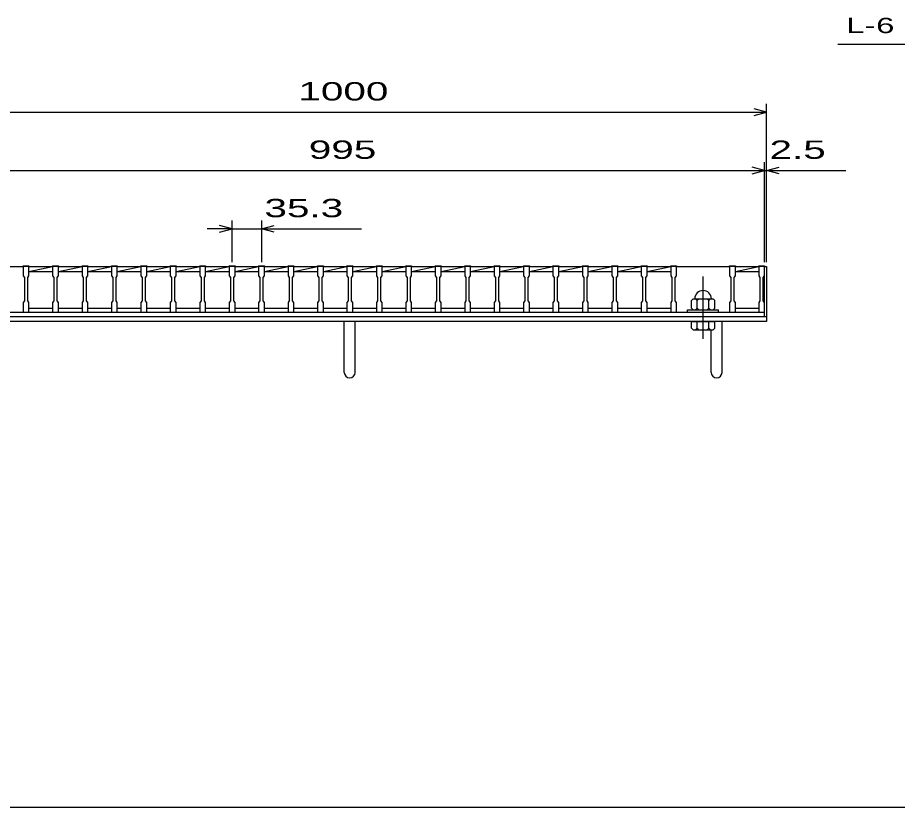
# Model space of a CAD drawing. Units: millimetres, scale not verified. Extents: x -1820 to 1731, y -1282 to 1054.
# Drawn here: x -1249 to -194, y -1146 to -199 of the extents above; entities that cross this region are included whole.
import ezdxf
from ezdxf.enums import TextEntityAlignment as Align

# ---------------------------------------------------------------- set-up
doc = ezdxf.new("R2010")
doc.units = ezdxf.units.MM
doc.header["$LTSCALE"] = 10
doc.linetypes.add('CHAIN', pattern=[18.5, 12, -1.5, 3.5, -1.5])
for name, color, linetype, lineweight in [('0_2', 150, 'Continuous', 25), ('16', 3, 'Continuous', 25), ('19', 6, 'Continuous', 25), ('22', 4, 'Continuous', 25)]:
    doc.layers.add(name, color=color, linetype=linetype, lineweight=lineweight)
doc.styles.add('ベクトル', font='')
doc.styles.get('ベクトル').set_extended_font_data('ベクトル')

msp = doc.modelspace()

# ---------------------------------------------------------------- linework, layer by layer
at = {"layer": '0_2'}
msp.add_line((1731, -1146.5), (-1729, -1146.5), dxfattribs=at)
at = {"layer": '16'}
for p, q in [((-1305.7, -497.5), (-1242.1, -497.5)), ((-1242.1, -497.5), (-1242.1, -496.8)), ((-1242.1, -496.8), (-1235.1, -496.8)), ((-1242.1, -497.5), (-1242.1, -509)), ((-1235.1, -497.5), (-1242.1, -497.5)), ((-1235.1, -496.8), (-1235.1, -497.5)), ((-1235.1, -509), (-1235.1, -497.5)), ((-1235.1, -497.5), (-1206.8, -497.5)), ((-1235.1, -503.5), (-1206.8, -497.5)), ((-1235.1, -503.5), (-1206.8, -503.5)), ((-1206.8, -497.5), (-1206.8, -496.8)), ((-1206.8, -496.8), (-1199.8, -496.8)), ((-1206.8, -497.5), (-1206.8, -509)), ((-1199.8, -497.5), (-1206.8, -497.5)), ((-1199.8, -496.8), (-1199.8, -497.5)), ((-1199.8, -509), (-1199.8, -497.5)), ((-1199.8, -497.5), (-1171.5, -497.5)), ((-1199.8, -503.5), (-1171.5, -497.5)), ((-1199.8, -503.5), (-1171.5, -503.5)), ((-1171.5, -497.5), (-1171.5, -496.8)), ((-1171.5, -496.8), (-1164.5, -496.8)), ((-1171.5, -497.5), (-1171.5, -509)), ((-1164.5, -497.5), (-1171.5, -497.5)), ((-1164.5, -496.8), (-1164.5, -497.5)), ((-1164.5, -509), (-1164.5, -497.5)), ((-1164.5, -497.5), (-1136.2, -497.5)), ((-1164.5, -503.5), (-1136.2, -497.5)), ((-1164.5, -503.5), (-1136.2, -503.5)), ((-1136.2, -497.5), (-1136.2, -496.8)), ((-1136.2, -496.8), (-1129.2, -496.8)), ((-1136.2, -497.5), (-1136.2, -509)), ((-1129.2, -497.5), (-1136.2, -497.5)), ((-1129.2, -496.8), (-1129.2, -497.5)), ((-1129.2, -509), (-1129.2, -497.5)), ((-1129.2, -497.5), (-1100.9, -497.5)), ((-1129.2, -503.5), (-1100.9, -497.5)), ((-1129.2, -503.5), (-1100.9, -503.5)), ((-1100.9, -497.5), (-1100.9, -496.8)), ((-1100.9, -496.8), (-1093.9, -496.8)), ((-1100.9, -497.5), (-1100.9, -509)), ((-1093.9, -497.5), (-1100.9, -497.5)), ((-1093.9, -496.8), (-1093.9, -497.5)), ((-1093.9, -509), (-1093.9, -497.5)), ((-1093.9, -497.5), (-1065.6, -497.5)), ((-1093.9, -503.5), (-1065.6, -497.5)), ((-1093.9, -503.5), (-1065.6, -503.5)), ((-1065.6, -497.5), (-1065.6, -496.8)), ((-1065.6, -496.8), (-1058.6, -496.8)), ((-1065.6, -497.5), (-1065.6, -509)), ((-1058.6, -497.5), (-1065.6, -497.5)), ((-1058.6, -496.8), (-1058.6, -497.5)), ((-1058.6, -509), (-1058.6, -497.5)), ((-1058.6, -497.5), (-1030.3, -497.5)), ((-1058.6, -503.5), (-1030.3, -497.5)), ((-1058.6, -503.5), (-1030.3, -503.5)), ((-1030.3, -497.5), (-1030.3, -496.8)), ((-1030.3, -496.8), (-1023.3, -496.8)), ((-1030.3, -497.5), (-1030.3, -509)), ((-1023.3, -497.5), (-1030.3, -497.5)), ((-1023.3, -496.8), (-1023.3, -497.5)), ((-1023.3, -509), (-1023.3, -497.5)), ((-1023.3, -497.5), (-995, -497.5)), ((-1023.3, -503.5), (-995, -497.5)), ((-1023.3, -503.5), (-995, -503.5)), ((-995, -497.5), (-995, -496.8)), ((-995, -496.8), (-988, -496.8)), ((-995, -497.5), (-995, -509)), ((-988, -497.5), (-995, -497.5)), ((-988, -496.8), (-988, -497.5)), ((-988, -509), (-988, -497.5)), ((-988, -497.5), (-959.7, -497.5)), ((-988, -503.5), (-959.7, -497.5)), ((-988, -503.5), (-959.7, -503.5)), ((-959.7, -497.5), (-959.7, -496.8)), ((-959.7, -496.8), (-952.7, -496.8)), ((-959.7, -497.5), (-959.7, -509)), ((-952.7, -497.5), (-959.7, -497.5)), ((-952.7, -496.8), (-952.7, -497.5)), ((-952.7, -509), (-952.7, -497.5)), ((-952.7, -497.5), (-924.4, -497.5)), ((-952.7, -503.5), (-924.4, -497.5)), ((-952.7, -503.5), (-924.4, -503.5)), ((-924.4, -497.5), (-924.4, -496.8)), ((-924.4, -496.8), (-917.4, -496.8)), ((-924.4, -497.5), (-924.4, -509)), ((-917.4, -497.5), (-924.4, -497.5)), ((-917.4, -496.8), (-917.4, -497.5)), ((-917.4, -509), (-917.4, -497.5)), ((-917.4, -497.5), (-889.1, -497.5)), ((-917.4, -503.5), (-889.1, -497.5)), ((-917.4, -503.5), (-889.1, -503.5)), ((-889.1, -497.5), (-889.1, -496.8)), ((-889.1, -496.8), (-882.1, -496.8)), ((-889.1, -497.5), (-889.1, -509)), ((-882.1, -497.5), (-889.1, -497.5)), ((-882.1, -496.8), (-882.1, -497.5)), ((-882.1, -509), (-882.1, -497.5)), ((-882.1, -497.5), (-853.8, -497.5)), ((-882.1, -503.5), (-853.8, -497.5)), ((-882.1, -503.5), (-853.8, -503.5)), ((-853.8, -497.5), (-853.8, -496.8)), ((-853.8, -496.8), (-846.8, -496.8)), ((-853.8, -497.5), (-853.8, -509)), ((-846.8, -497.5), (-853.8, -497.5)), ((-846.8, -496.8), (-846.8, -497.5)), ((-846.8, -509), (-846.8, -497.5)), ((-846.8, -497.5), (-818.5, -497.5)), ((-846.8, -503.5), (-818.5, -497.5)), ((-846.8, -503.5), (-818.5, -503.5)), ((-818.5, -497.5), (-818.5, -496.8)), ((-818.5, -496.8), (-811.5, -496.8)), ((-818.5, -497.5), (-818.5, -509)), ((-811.5, -497.5), (-818.5, -497.5)), ((-811.5, -496.8), (-811.5, -497.5)), ((-811.5, -509), (-811.5, -497.5)), ((-811.5, -497.5), (-783.2, -497.5)), ((-811.5, -503.5), (-783.2, -497.5)), ((-811.5, -503.5), (-783.2, -503.5)), ((-783.2, -497.5), (-783.2, -496.8)), ((-783.2, -496.8), (-776.2, -496.8)), ((-783.2, -497.5), (-783.2, -509)), ((-776.2, -497.5), (-783.2, -497.5)), ((-776.2, -496.8), (-776.2, -497.5)), ((-776.2, -509), (-776.2, -497.5)), ((-776.2, -497.5), (-747.9, -497.5)), ((-776.2, -503.5), (-747.9, -497.5)), ((-776.2, -503.5), (-747.9, -503.5)), ((-747.9, -497.5), (-747.9, -496.8)), ((-747.9, -496.8), (-740.9, -496.8)), ((-747.9, -497.5), (-747.9, -509)), ((-740.9, -497.5), (-747.9, -497.5)), ((-740.9, -496.8), (-740.9, -497.5)), ((-740.9, -509), (-740.9, -497.5)), ((-740.9, -497.5), (-712.6, -497.5)), ((-740.9, -503.5), (-712.6, -497.5)), ((-740.9, -503.5), (-712.6, -503.5)), ((-712.6, -497.5), (-712.6, -496.8)), ((-712.6, -496.8), (-705.6, -496.8)), ((-712.6, -497.5), (-712.6, -509)), ((-705.6, -497.5), (-712.6, -497.5)), ((-705.6, -496.8), (-705.6, -497.5)), ((-705.6, -509), (-705.6, -497.5)), ((-705.6, -497.5), (-677.3, -497.5)), ((-705.6, -503.5), (-677.3, -497.5)), ((-705.6, -503.5), (-677.3, -503.5)), ((-677.3, -497.5), (-677.3, -496.8)), ((-677.3, -496.8), (-670.3, -496.8)), ((-677.3, -497.5), (-677.3, -509)), ((-670.3, -497.5), (-677.3, -497.5)), ((-670.3, -496.8), (-670.3, -497.5)), ((-670.3, -509), (-670.3, -497.5)), ((-670.3, -497.5), (-642, -497.5)), ((-670.3, -503.5), (-642, -497.5)), ((-670.3, -503.5), (-642, -503.5)), ((-642, -497.5), (-642, -496.8)), ((-642, -496.8), (-635, -496.8)), ((-642, -497.5), (-642, -509)), ((-635, -497.5), (-642, -497.5)), ((-635, -496.8), (-635, -497.5)), ((-635, -509), (-635, -497.5)), ((-635, -497.5), (-606.7, -497.5)), ((-635, -503.5), (-606.7, -497.5)), ((-635, -503.5), (-606.7, -503.5)), ((-606.7, -497.5), (-606.7, -496.8)), ((-606.7, -496.8), (-599.7, -496.8)), ((-606.7, -497.5), (-606.7, -509)), ((-599.7, -497.5), (-606.7, -497.5)), ((-599.7, -496.8), (-599.7, -497.5)), ((-599.7, -509), (-599.7, -497.5)), ((-599.7, -497.5), (-571.4, -497.5)), ((-599.7, -503.5), (-571.4, -497.5)), ((-599.7, -503.5), (-571.4, -503.5)), ((-571.4, -497.5), (-571.4, -496.8)), ((-571.4, -496.8), (-564.4, -496.8)), ((-571.4, -497.5), (-571.4, -509)), ((-564.4, -497.5), (-571.4, -497.5)), ((-564.4, -496.8), (-564.4, -497.5)), ((-564.4, -509), (-564.4, -497.5)), ((-564.4, -497.5), (-536.1, -497.5)), ((-564.4, -503.5), (-536.1, -497.5)), ((-564.4, -503.5), (-536.1, -503.5)), ((-536.1, -497.5), (-536.1, -496.8)), ((-536.1, -496.8), (-529.1, -496.8)), ((-536.1, -497.5), (-536.1, -509)), ((-529.1, -497.5), (-536.1, -497.5)), ((-529.1, -496.8), (-529.1, -497.5)), ((-529.1, -509), (-529.1, -497.5)), ((-529.1, -497.5), (-500.8, -497.5)), ((-529.1, -503.5), (-500.8, -497.5)), ((-529.1, -503.5), (-500.8, -503.5)), ((-500.8, -497.5), (-500.8, -496.8)), ((-500.8, -496.8), (-493.8, -496.8)), ((-500.8, -497.5), (-500.8, -509)), ((-493.8, -497.5), (-500.8, -497.5)), ((-493.8, -496.8), (-493.8, -497.5)), ((-493.8, -509), (-493.8, -497.5)), ((-493.8, -497.5), (-465.5, -497.5)), ((-493.8, -503.5), (-465.5, -497.5)), ((-493.8, -503.5), (-465.5, -503.5)), ((-465.5, -497.5), (-465.5, -496.8)), ((-465.5, -496.8), (-458.5, -496.8)), ((-465.5, -497.5), (-465.5, -509)), ((-458.5, -497.5), (-465.5, -497.5)), ((-458.5, -496.8), (-458.5, -497.5)), ((-458.5, -509), (-458.5, -497.5)), ((-458.5, -497.5), (-394.9, -497.5)), ((-394.9, -497.5), (-394.9, -496.8)), ((-394.9, -496.8), (-387.9, -496.8)), ((-394.9, -497.5), (-394.9, -509)), ((-387.9, -497.5), (-394.9, -497.5)), ((-387.9, -496.8), (-387.9, -497.5)), ((-387.9, -509), (-387.9, -497.5)), ((-387.9, -497.5), (-360, -497.5)), ((-387.9, -503.5), (-360, -497.58)), ((-387.9, -503.5), (-360, -503.5)), ((-360, -497.5), (-360, -496.8)), ((-360, -496.8), (-353, -496.8)), ((-360, -497.5), (-360, -509)), ((-353, -497.5), (-360, -497.5)), ((-353, -496.8), (-353, -497.5)), ((-353, -509), (-353, -497.5)), ((-353, -547.5), (-353, -497.5)), ((-1242.1, -509), (-1240.6, -511)), ((-1240.6, -511), (-1240.6, -539)), ((-1236.6, -511), (-1235.1, -509)), ((-1236.6, -539), (-1236.6, -511)), ((-1206.8, -509), (-1205.3, -511)), ((-1205.3, -511), (-1205.3, -539)), ((-1201.3, -511), (-1199.8, -509)), ((-1201.3, -539), (-1201.3, -511)), ((-1171.5, -509), (-1170, -511)), ((-1170, -511), (-1170, -539)), ((-1166, -511), (-1164.5, -509)), ((-1166, -539), (-1166, -511)), ((-1136.2, -509), (-1134.7, -511)), ((-1134.7, -511), (-1134.7, -539)), ((-1130.7, -511), (-1129.2, -509)), ((-1130.7, -539), (-1130.7, -511)), ((-1100.9, -509), (-1099.4, -511)), ((-1099.4, -511), (-1099.4, -539)), ((-1095.4, -511), (-1093.9, -509)), ((-1095.4, -539), (-1095.4, -511)), ((-1065.6, -509), (-1064.1, -511)), ((-1064.1, -511), (-1064.1, -539)), ((-1060.1, -511), (-1058.6, -509)), ((-1060.1, -539), (-1060.1, -511)), ((-1030.3, -509), (-1028.8, -511)), ((-1028.8, -511), (-1028.8, -539)), ((-1024.8, -511), (-1023.3, -509)), ((-1024.8, -539), (-1024.8, -511)), ((-995, -509), (-993.5, -511)), ((-993.5, -511), (-993.5, -539)), ((-989.5, -511), (-988, -509)), ((-989.5, -539), (-989.5, -511)), ((-959.7, -509), (-958.2, -511)), ((-958.2, -511), (-958.2, -539)), ((-954.2, -511), (-952.7, -509)), ((-954.2, -539), (-954.2, -511)), ((-924.4, -509), (-922.9, -511)), ((-922.9, -511), (-922.9, -539)), ((-918.9, -511), (-917.4, -509)), ((-918.9, -539), (-918.9, -511)), ((-889.1, -509), (-887.6, -511)), ((-887.6, -511), (-887.6, -539)), ((-883.6, -511), (-882.1, -509)), ((-883.6, -539), (-883.6, -511)), ((-853.8, -509), (-852.3, -511)), ((-852.3, -511), (-852.3, -539)), ((-848.3, -511), (-846.8, -509)), ((-848.3, -539), (-848.3, -511)), ((-818.5, -509), (-817, -511)), ((-817, -511), (-817, -539)), ((-813, -511), (-811.5, -509)), ((-813, -539), (-813, -511)), ((-783.2, -509), (-781.7, -511)), ((-781.7, -511), (-781.7, -539)), ((-777.7, -511), (-776.2, -509)), ((-777.7, -539), (-777.7, -511)), ((-747.9, -509), (-746.4, -511)), ((-746.4, -511), (-746.4, -539)), ((-742.4, -511), (-740.9, -509)), ((-742.4, -539), (-742.4, -511)), ((-712.6, -509), (-711.1, -511)), ((-711.1, -511), (-711.1, -539)), ((-707.1, -511), (-705.6, -509)), ((-707.1, -539), (-707.1, -511)), ((-677.3, -509), (-675.8, -511)), ((-675.8, -511), (-675.8, -539)), ((-671.8, -511), (-670.3, -509)), ((-671.8, -539), (-671.8, -511)), ((-642, -509), (-640.5, -511)), ((-640.5, -511), (-640.5, -539)), ((-636.5, -511), (-635, -509)), ((-636.5, -539), (-636.5, -511)), ((-606.7, -509), (-605.2, -511)), ((-605.2, -511), (-605.2, -539)), ((-601.2, -511), (-599.7, -509)), ((-601.2, -539), (-601.2, -511)), ((-571.4, -509), (-569.9, -511)), ((-569.9, -511), (-569.9, -539)), ((-565.9, -511), (-564.4, -509)), ((-565.9, -539), (-565.9, -511)), ((-536.1, -509), (-534.6, -511)), ((-534.6, -511), (-534.6, -539)), ((-530.6, -511), (-529.1, -509)), ((-530.6, -539), (-530.6, -511)), ((-500.8, -509), (-499.3, -511)), ((-499.3, -511), (-499.3, -539)), ((-495.3, -511), (-493.8, -509)), ((-495.3, -539), (-495.3, -511)), ((-465.5, -509), (-464, -511)), ((-464, -511), (-464, -539)), ((-460, -511), (-458.5, -509)), ((-460, -539), (-460, -511)), ((-394.9, -509), (-393.4, -511)), ((-393.4, -511), (-393.4, -539)), ((-389.4, -511), (-387.9, -509)), ((-389.4, -539), (-389.4, -511)), ((-360, -509), (-358.5, -511)), ((-358.5, -511), (-358.5, -539)), ((-354.5, -511), (-353, -509)), ((-354.5, -539), (-354.5, -511)), ((-438.7, -536.5), (-440.7, -538.5)), ((-438.7, -536.5), (-414.7, -536.5)), ((-433.7, -538.5), (-435.7, -536.5)), ((-433.7, -538.5), (-431.7, -536.5)), ((-419.7, -538.5), (-421.7, -536.5)), ((-419.7, -538.5), (-417.7, -536.5)), ((-412.7, -538.5), (-414.7, -536.5)), ((-1240.6, -539), (-1242.1, -541)), ((-1242.1, -541), (-1242.1, -552.5)), ((-1235.1, -541), (-1236.6, -539)), ((-1235.1, -552.5), (-1235.1, -541)), ((-1235.1, -547.5), (-1206.8, -547.5)), ((-1205.3, -539), (-1206.8, -541)), ((-1206.8, -541), (-1206.8, -552.5)), ((-1199.8, -541), (-1201.3, -539)), ((-1199.8, -552.5), (-1199.8, -541)), ((-1199.8, -547.5), (-1171.5, -547.5)), ((-1170, -539), (-1171.5, -541)), ((-1171.5, -541), (-1171.5, -552.5)), ((-1164.5, -541), (-1166, -539)), ((-1164.5, -552.5), (-1164.5, -541)), ((-1164.5, -547.5), (-1136.2, -547.5)), ((-1134.7, -539), (-1136.2, -541)), ((-1136.2, -541), (-1136.2, -552.5)), ((-1129.2, -541), (-1130.7, -539)), ((-1129.2, -552.5), (-1129.2, -541)), ((-1129.2, -547.5), (-1100.9, -547.5)), ((-1099.4, -539), (-1100.9, -541)), ((-1100.9, -541), (-1100.9, -552.5)), ((-1093.9, -541), (-1095.4, -539)), ((-1093.9, -552.5), (-1093.9, -541)), ((-1093.9, -547.5), (-1065.6, -547.5)), ((-1064.1, -539), (-1065.6, -541)), ((-1065.6, -541), (-1065.6, -552.5)), ((-1058.6, -541), (-1060.1, -539)), ((-1058.6, -552.5), (-1058.6, -541)), ((-1058.6, -547.5), (-1030.3, -547.5)), ((-1028.8, -539), (-1030.3, -541)), ((-1030.3, -541), (-1030.3, -552.5)), ((-1023.3, -541), (-1024.8, -539)), ((-1023.3, -552.5), (-1023.3, -541)), ((-1023.3, -547.5), (-995, -547.5)), ((-993.5, -539), (-995, -541)), ((-995, -541), (-995, -552.5)), ((-988, -541), (-989.5, -539)), ((-988, -552.5), (-988, -541)), ((-988, -547.5), (-959.7, -547.5)), ((-958.2, -539), (-959.7, -541)), ((-959.7, -541), (-959.7, -552.5)), ((-952.7, -541), (-954.2, -539)), ((-952.7, -552.5), (-952.7, -541)), ((-952.7, -547.5), (-924.4, -547.5)), ((-922.9, -539), (-924.4, -541)), ((-924.4, -541), (-924.4, -552.5)), ((-917.4, -541), (-918.9, -539)), ((-917.4, -552.5), (-917.4, -541)), ((-917.4, -547.5), (-889.1, -547.5)), ((-887.6, -539), (-889.1, -541)), ((-889.1, -541), (-889.1, -552.5)), ((-882.1, -541), (-883.6, -539)), ((-882.1, -552.5), (-882.1, -541)), ((-882.1, -547.5), (-853.8, -547.5)), ((-852.3, -539), (-853.8, -541)), ((-853.8, -541), (-853.8, -552.5)), ((-846.8, -541), (-848.3, -539)), ((-846.8, -552.5), (-846.8, -541)), ((-846.8, -547.5), (-818.5, -547.5)), ((-817, -539), (-818.5, -541)), ((-818.5, -541), (-818.5, -552.5)), ((-811.5, -541), (-813, -539)), ((-811.5, -552.5), (-811.5, -541)), ((-811.5, -547.5), (-783.2, -547.5)), ((-781.7, -539), (-783.2, -541)), ((-783.2, -541), (-783.2, -552.5)), ((-776.2, -541), (-777.7, -539)), ((-776.2, -552.5), (-776.2, -541)), ((-776.2, -547.5), (-747.9, -547.5)), ((-746.4, -539), (-747.9, -541)), ((-747.9, -541), (-747.9, -552.5)), ((-740.9, -541), (-742.4, -539)), ((-740.9, -552.5), (-740.9, -541)), ((-740.9, -547.5), (-712.6, -547.5)), ((-711.1, -539), (-712.6, -541)), ((-712.6, -541), (-712.6, -552.5)), ((-705.6, -541), (-707.1, -539)), ((-705.6, -552.5), (-705.6, -541)), ((-705.6, -547.5), (-677.3, -547.5)), ((-675.8, -539), (-677.3, -541)), ((-677.3, -541), (-677.3, -552.5)), ((-670.3, -541), (-671.8, -539)), ((-670.3, -552.5), (-670.3, -541)), ((-670.3, -547.5), (-642, -547.5)), ((-640.5, -539), (-642, -541)), ((-642, -541), (-642, -552.5)), ((-635, -541), (-636.5, -539)), ((-635, -552.5), (-635, -541)), ((-635, -547.5), (-606.7, -547.5)), ((-605.2, -539), (-606.7, -541)), ((-606.7, -541), (-606.7, -552.5)), ((-599.7, -541), (-601.2, -539)), ((-599.7, -552.5), (-599.7, -541)), ((-599.7, -547.5), (-571.4, -547.5)), ((-569.9, -539), (-571.4, -541)), ((-571.4, -541), (-571.4, -552.5)), ((-564.4, -541), (-565.9, -539)), ((-564.4, -552.5), (-564.4, -541)), ((-564.4, -547.5), (-536.1, -547.5)), ((-534.6, -539), (-536.1, -541)), ((-536.1, -541), (-536.1, -552.5)), ((-529.1, -541), (-530.6, -539)), ((-529.1, -552.5), (-529.1, -541)), ((-529.1, -547.5), (-500.8, -547.5)), ((-499.3, -539), (-500.8, -541)), ((-500.8, -541), (-500.8, -552.5)), ((-493.8, -541), (-495.3, -539)), ((-493.8, -552.5), (-493.8, -541)), ((-493.8, -547.5), (-465.5, -547.5)), ((-464, -539), (-465.5, -541)), ((-465.5, -541), (-465.5, -552.5)), ((-458.5, -541), (-460, -539)), ((-458.5, -552.5), (-458.5, -541)), ((-440.7, -547.5), (-440.7, -538.5)), ((-440.7, -547.5), (-438.7, -549.5)), ((-435.7, -549.5), (-433.7, -547.5)), ((-433.7, -547.5), (-433.7, -538.5)), ((-433.7, -547.5), (-431.7, -549.5)), ((-421.7, -549.5), (-419.7, -547.5)), ((-419.7, -547.5), (-419.7, -538.5)), ((-419.7, -547.5), (-417.7, -549.5)), ((-414.7, -549.5), (-412.7, -547.5)), ((-412.7, -547.5), (-412.7, -538.5)), ((-393.4, -539), (-394.9, -541)), ((-394.9, -541), (-394.9, -552.5)), ((-387.9, -541), (-389.4, -539)), ((-387.9, -552.5), (-387.9, -541)), ((-387.9, -547.5), (-360, -547.5)), ((-358.5, -539), (-360, -541)), ((-360, -541), (-360, -552.5)), ((-353, -541), (-354.5, -539)), ((-353, -552.5), (-353, -541)), ((-1348, -552.5), (-353, -552.5)), ((-1348, -557.5), (-353, -557.5)), ((-1305.7, -552.5), (-1242.1, -552.5)), ((-1242.1, -552.5), (-1235.1, -552.5)), ((-1206.8, -552.5), (-1199.8, -552.5)), ((-1171.5, -552.5), (-1164.5, -552.5)), ((-1136.2, -552.5), (-1129.2, -552.5)), ((-1100.9, -552.5), (-1093.9, -552.5)), ((-1065.6, -552.5), (-1058.6, -552.5)), ((-1030.3, -552.5), (-1023.3, -552.5)), ((-995, -552.5), (-988, -552.5)), ((-959.7, -552.5), (-952.7, -552.5)), ((-924.4, -552.5), (-917.4, -552.5)), ((-889.1, -552.5), (-882.1, -552.5)), ((-853.8, -552.5), (-846.8, -552.5)), ((-818.5, -552.5), (-811.5, -552.5)), ((-783.2, -552.5), (-776.2, -552.5)), ((-747.9, -552.5), (-740.9, -552.5)), ((-712.6, -552.5), (-705.6, -552.5)), ((-677.3, -552.5), (-670.3, -552.5)), ((-642, -552.5), (-635, -552.5)), ((-606.7, -552.5), (-599.7, -552.5)), ((-571.4, -552.5), (-564.4, -552.5)), ((-536.1, -552.5), (-529.1, -552.5)), ((-500.8, -552.5), (-493.8, -552.5)), ((-465.5, -552.5), (-458.5, -552.5)), ((-458.5, -552.5), (-394.9, -552.5)), ((-445.2, -552.5), (-445.2, -549.5)), ((-445.2, -549.5), (-408.2, -549.5)), ((-445.2, -552.5), (-408.2, -552.5)), ((-408.2, -552.5), (-408.2, -549.5)), ((-394.9, -552.5), (-387.9, -552.5)), ((-360, -552.5), (-353, -552.5)), ((-353, -557.5), (-353, -552.5))]:
    msp.add_line(p, q, dxfattribs=at)
at = {"layer": '16', "linetype": 'CHAIN'}
msp.add_line((-426.7, -584.5), (-426.7, -509.5), dxfattribs=at)
at = {"layer": '16'}
msp.add_arc((-426.7, -536.5), 10, 0, 180, dxfattribs=at)
at = {"layer": '19'}
for p, q in [((-353, -497.5), (-350.5, -497.5)), ((-350.5, -497.5), (-350.5, -557.5)), ((-1350.5, -557.5), (-350.5, -557.5)), ((-350.5, -557.5), (-350.5, -563.5)), ((-350.5, -563.5), (-1350.5, -563.5)), ((-857, -624.61), (-857, -563.5)), ((-844, -624.61), (-844, -563.5)), ((-440.7, -571.5), (-440.7, -563.5)), ((-440.7, -563.5), (-412.7, -563.5)), ((-433.7, -571.5), (-433.7, -563.5)), ((-419.7, -571.5), (-419.7, -563.5)), ((-412.7, -571.5), (-412.7, -563.5)), ((-404, -624.61), (-404, -563.5)), ((-440.7, -571.5), (-438.7, -573.5)), ((-438.7, -573.5), (-414.7, -573.5)), ((-433.7, -571.5), (-435.7, -573.5)), ((-431.7, -573.5), (-433.7, -571.5)), ((-419.7, -571.5), (-421.7, -573.5)), ((-417.7, -573.5), (-419.7, -571.5)), ((-417, -624.61), (-417, -573.5)), ((-414.7, -573.5), (-412.7, -571.5))]:
    msp.add_line(p, q, dxfattribs=at)
for centre in [(-850.5, -624.61), (-410.5, -624.61)]:
    msp.add_arc(centre, 6.5, 180, 0, dxfattribs=at)
at = {"layer": '22'}
for p, q in [((-265, -231), (-65, -231)), ((-350.5, -492.5), (-350.5, -302.5)), ((-1350.5, -312.5), (-350.5, -312.5)), ((-350.5, -312.5), (-365.5, -308.5)), ((-365.5, -316.5), (-350.5, -312.5)), ((-353, -382.5), (-368, -378.5)), ((-353, -492.5), (-353, -372.5)), ((-350.5, -492.5), (-350.5, -372.5)), ((-350.5, -382.5), (-335.5, -378.5)), ((-1348, -382.5), (-353, -382.5)), ((-368, -386.5), (-353, -382.5)), ((-353, -382.5), (-350.5, -382.5)), ((-335.5, -386.5), (-350.5, -382.5)), ((-350.5, -382.5), (-255.5, -382.5)), ((-991.5, -492.5), (-991.5, -442.5)), ((-956.2, -442.5), (-956.2, -492.5)), ((-991.5, -452.5), (-1021.5, -452.5)), ((-991.5, -452.5), (-1006.5, -448.5)), ((-1006.5, -456.5), (-991.5, -452.5)), ((-991.5, -452.5), (-956.2, -452.5)), ((-956.2, -452.5), (-941.2, -448.5)), ((-941.2, -456.5), (-956.2, -452.5)), ((-956.2, -452.5), (-836.2, -452.5))]:
    msp.add_line(p, q, dxfattribs=at)

# ---------------------------------------------------------------- texts
at = {"layer": '22', "color": 2, "style": 'ベクトル'}
for s, height, width, p in [('L-', 18.33, 1.6, (-255, -208.5)), (' 6 ', 18.33, 1.6, (-230, -208.5)), (' 1000 ', 21.99, 1.65, (-925.5, -287.5)), (' 995 ', 21.99, 1.65, (-913, -357.5)), (' 2.5 ', 21.99, 1.65, (-360.5, -357.5)), (' 35.3 ', 21.99, 1.65, (-966.2, -427.5))]:
    msp.add_text(s, height=height, dxfattribs=dict(at, width=width)).set_placement(p, align=Align.MIDDLE_LEFT)

doc.saveas('drawing.dxf')
